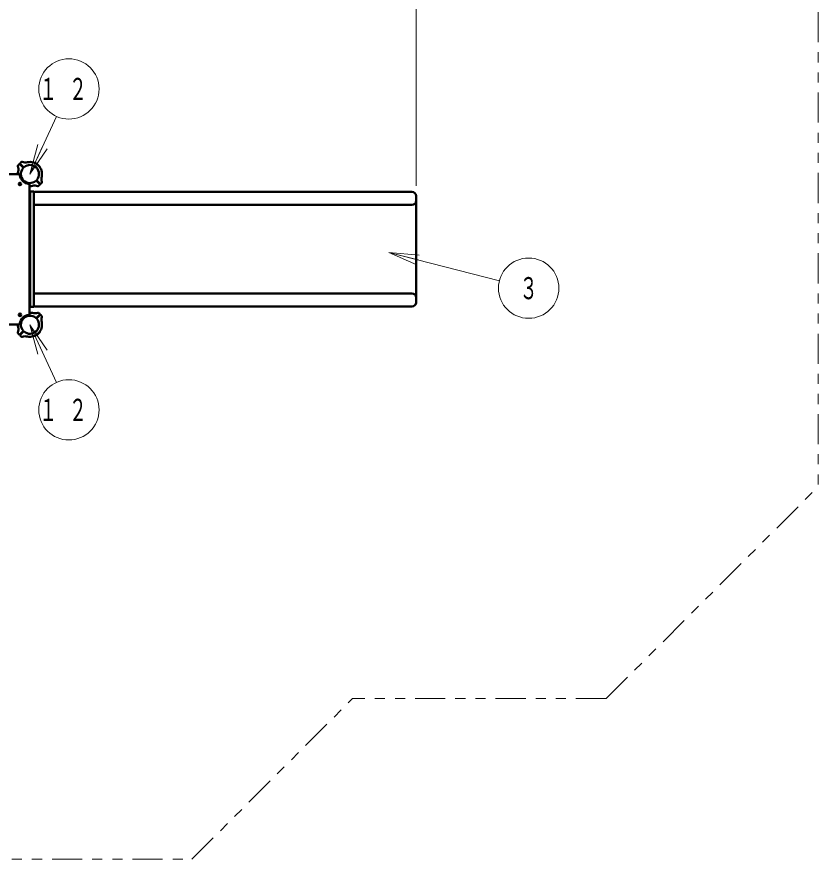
# Model space of a CAD drawing. Units: millimetres on the paper, scale 1:50. Extents: x -385 to 0, y -594 to 267.
# Drawn here: x -216.6 to -136.8, y 105.6 to 189.4 of the extents above; entities that cross this region are included whole.
import ezdxf
from ezdxf.enums import TextEntityAlignment as Align

# ---------------------------------------------------------------- set-up
doc = ezdxf.new("R2010")
doc.units = ezdxf.units.MM
doc.linetypes.add('USER3', pattern=[8, 3, -1, 1, -1, 1, -1])
doc.layers.add('LY_1', color=140, linetype='Continuous', lineweight=50)
doc.styles.add('ＭＳ ゴシック', font='')
doc.styles.get('ＭＳ ゴシック').set_extended_font_data('MS Gothic')

msp = doc.modelspace()

# ---------------------------------------------------------------- linework, layer by layer
at = {"layer": 'LY_1', "color": 7, "lineweight": 13}
for p, q in [((-176.85, 172.589), (-176.85, 221.968)), ((-215.251, 173.768), (-212.625, 179.507)), ((-215.251, 173.768), (-214.458, 176.704)), ((-215.251, 173.768), (-214.003, 176.496)), ((-213.548, 176.288), (-215.251, 173.768)), ((-176.771, 164.735), (-179.554, 165.961)), ((-179.554, 165.961), (-176.523, 165.704)), ((-179.554, 165.961), (-176.647, 165.219)), ((-179.554, 165.961), (-168.55, 163.152)), ((-214.458, 155.832), (-215.251, 158.768)), ((-215.251, 158.768), (-213.548, 156.248)), ((-215.251, 158.768), (-214.003, 156.04)), ((-215.251, 158.768), (-212.625, 153.028))]:
    msp.add_line(p, q, dxfattribs=at)
at = {"layer": 'LY_1', "color": 7, "linetype": 'USER3', "lineweight": 13}
for p, q in [((-136.85, 189.88), (-136.85, 142.656)), ((-157.939, 121.568), (-136.85, 142.656)), ((-199.14, 105.591), (-183.163, 121.568)), ((-157.939, 121.568), (-183.163, 121.568)), ((-253.051, 105.591), (-199.14, 105.591))]:
    msp.add_line(p, q, dxfattribs=at)
at = {"layer": 'LY_1'}
for p, q in [((-216.326, 174.742), (-216.433, 174.627)), ((-215.935, 174.409), (-216.269, 174.743)), ((-215.893, 174.452), (-216.226, 174.785)), ((-216.225, 174.843), (-216.11, 174.95)), ((-214.556, 174.746), (-214.554, 174.748)), ((-214.273, 174.463), (-214.271, 174.465)), ((-222.751, 173.738), (-216.344, 173.738)), ((-215.281, 166.268), (-215.281, 172.676)), ((-214.61, 173.084), (-214.277, 172.751)), ((-214.567, 173.126), (-214.234, 172.793)), ((-214.278, 172.693), (-214.384, 172.594)), ((-214.177, 172.794), (-214.077, 172.9)), ((-215.23, 160.599), (-215.23, 171.979)), ((-214.91, 172.039), (-215.17, 172.039)), ((-214.85, 171.889), (-214.85, 160.689)), ((-177.25, 171.989), (-214.75, 171.989)), ((-176.85, 171.589), (-176.85, 160.989)), ((-177.25, 170.689), (-214.75, 170.689)), ((-215.281, 166.268), (-215.281, 159.86)), ((-177.25, 161.889), (-214.75, 161.889)), ((-214.91, 160.539), (-215.17, 160.539)), ((-177.25, 160.589), (-214.75, 160.589)), ((-214.61, 159.452), (-214.277, 159.785)), ((-214.567, 159.409), (-214.234, 159.743)), ((-214.278, 159.843), (-214.384, 159.942)), ((-214.177, 159.742), (-214.077, 159.635)), ((-222.751, 158.798), (-216.344, 158.798)), ((-216.326, 157.794), (-216.433, 157.909)), ((-215.935, 158.126), (-216.269, 157.793)), ((-215.893, 158.084), (-216.226, 157.751)), ((-216.225, 157.693), (-216.11, 157.586)), ((-214.556, 157.79), (-214.554, 157.787)), ((-214.273, 158.073), (-214.271, 158.07))]:
    msp.add_line(p, q, dxfattribs=at)
at = {"layer": 'LY_1', "color": 7, "lineweight": 13}
for centre in [(-211.377, 182.235), (-165.644, 162.41), (-211.377, 150.301)]:
    msp.add_circle(centre, 3, dxfattribs=at)
at = {"layer": 'LY_1'}
for centre in [(-216.241, 172.778), (-216.241, 159.758)]:
    msp.add_circle(centre, 0.13, dxfattribs=at)
for centre, radius, start, end in [((-216.352, 174.567), 0.1, 137, 197.54116), ((-217.401, 174.235), 1, 347.72719, 17.54116), ((-216.297, 174.714), 0.04, 45, 137), ((-216.198, 174.813), 0.04, 133, 225), ((-215.251, 173.768), 0.9, 139.27066, 225), ((-216.051, 174.869), 0.1, 72.45884, 133), ((-215.719, 175.918), 1, 252.45884, 282.27281), ((-215.964, 174.381), 0.04, 319.27066, 45), ((-215.865, 174.48), 0.04, 225, 310.72934), ((-215.251, 173.768), 0.9, 45, 130.72934), ((-215.251, 173.768), 1.2, 45, 102.27281), ((-215.251, 173.768), 0.9, 319.27066, 45), ((-214.54, 174.734), 0.02, 53.62693, 135), ((-215.251, 173.768), 1.22, 45, 53.62693), ((-215.251, 173.768), 1.2, 347.72719, 45), ((-215.251, 173.768), 1.22, 36.37307, 45), ((-214.285, 174.479), 0.02, 315, 36.37307), ((-215.251, 173.768), 1.2, 167.72719, 181.43254), ((-216.344, 173.638), 0.1, 6.78718, 90), ((-215.251, 173.768), 1, 186.78718, 263.21282), ((-213.102, 173.3), 1, 167.72719, 197.54116), ((-215.251, 173.768), 0.9, 225, 310.72934), ((-215.381, 172.676), 0.1, 0, 83.21282), ((-214.638, 173.056), 0.04, 45, 130.72934), ((-214.539, 173.155), 0.04, 139.27066, 225), ((-214.305, 172.722), 0.04, 313, 45), ((-214.206, 172.821), 0.04, 225, 317), ((-214.151, 172.969), 0.1, 317, 17.54116), ((-215.251, 173.768), 1.2, 268.56746, 282.27281), ((-215.17, 171.979), 0.06, 90, 180), ((-214.784, 171.618), 1, 72.45884, 102.27281), ((-214.91, 171.979), 0.06, 0, 90), ((-214.75, 171.889), 0.1, 90, 180), ((-214.452, 172.667), 0.1, 252.45884, 313), ((-177.25, 171.589), 0.4, 0, 90), ((-177.25, 171.089), 0.4, 270, 0), ((-214.75, 170.789), 0.1, 180, 270), ((-214.75, 161.789), 0.1, 90, 180), ((-177.25, 161.489), 0.4, 0, 90), ((-177.25, 160.989), 0.4, 270, 0), ((-215.17, 160.599), 0.06, 180, 270), ((-214.91, 160.599), 0.06, 270, 0), ((-214.75, 160.689), 0.1, 180, 270), ((-215.251, 158.768), 1, 96.78718, 173.21282), ((-215.251, 158.768), 0.9, 135, 220.72934), ((-215.251, 158.768), 0.9, 49.27066, 135), ((-215.381, 159.86), 0.1, 276.78718, 0), ((-215.251, 158.768), 1.2, 77.72719, 91.43254), ((-214.784, 160.918), 1, 257.72719, 287.54116), ((-214.638, 159.48), 0.04, 229.27066, 315), ((-215.251, 158.768), 0.9, 315, 40.72934), ((-214.539, 159.381), 0.04, 135, 220.72934), ((-214.452, 159.869), 0.1, 47, 107.54116), ((-214.305, 159.813), 0.04, 315, 47), ((-214.206, 159.714), 0.04, 43, 135), ((-213.102, 159.235), 1, 162.45884, 192.27281), ((-214.151, 159.567), 0.1, 342.45884, 43), ((-215.251, 158.768), 1.2, 178.56746, 192.27281), ((-217.401, 158.3), 1, 342.45884, 12.27281), ((-216.344, 158.898), 0.1, 270, 353.21282), ((-215.251, 158.768), 1.2, 315, 12.27281), ((-216.352, 157.969), 0.1, 162.45884, 223), ((-216.297, 157.821), 0.04, 223, 315), ((-216.198, 157.722), 0.04, 135, 227), ((-216.051, 157.667), 0.1, 227, 287.54116), ((-215.719, 156.618), 1, 77.72719, 107.54116), ((-215.964, 158.155), 0.04, 315, 40.72934), ((-215.865, 158.056), 0.04, 49.27066, 135), ((-215.251, 158.768), 0.9, 229.27066, 315), ((-215.251, 158.768), 1.2, 257.72719, 315), ((-214.54, 157.802), 0.02, 225, 306.37307), ((-215.251, 158.768), 1.22, 306.37307, 315), ((-215.251, 158.768), 1.22, 315, 323.62693), ((-214.285, 158.056), 0.02, 323.62693, 45)]:
    msp.add_arc(centre, radius, start, end, dxfattribs=at)

# ---------------------------------------------------------------- texts
at = {"layer": 'LY_1', "color": 7, "style": 'ＭＳ ゴシック', "width": 0.6}
msp.add_text('３', height=2.199, dxfattribs=at).set_placement((-165.644, 162.41), align=Align.MIDDLE_CENTER)
at = {"layer": 'LY_1', "color": 7, "char_height": 2.199, "attachment_point": 5, "style": 'ＭＳ ゴシック'}
for insert in [(-211.377, 182.235), (-211.377, 150.301)]:
    msp.add_mtext('\\T1.64;\\W0.6;１２', dxfattribs=dict(at, insert=insert))

doc.saveas('drawing.dxf')
